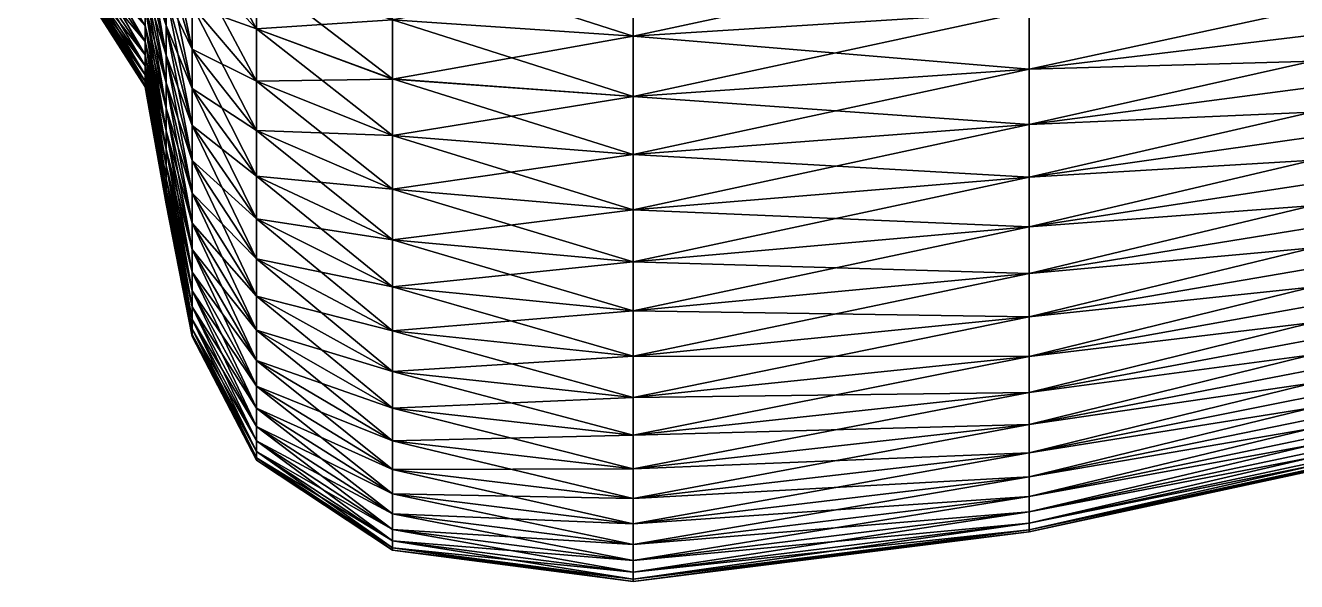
# Model space of a CAD drawing. Header units: millimetres. Extents: x -159343 to -156938, y -78749 to -77939.
# Drawn here: x -157409.03 to -157395.51, y -78071.8 to -78065.89 of the extents above; entities that cross this region are included whole.
import ezdxf

# ---------------------------------------------------------------- set-up
doc = ezdxf.new("R2010")
doc.units = ezdxf.units.MM
doc.header["$LTSCALE"] = 2
doc.header["$MEASUREMENT"] = 0
doc.layers.get('0').update_dxf_attribs({"linetype": 'CONTINUOUS'})

# ---------------------------------------------------------------- blocks, each defined once
blk = doc.blocks.new('Rectangle34354600')
at = {"color": 0}
mesh = blk.add_polyface(dxfattribs=at)
corners = [(-15.161, 21.476, -7.089), (-15.934, 16.026, -7.973), (-15.398, 16.026, -8.413), (-15.611, 21.476, -6.667), (-16.441, 16.026, -7.497), (-16.917, 16.026, -6.989), (-16.033, 21.476, -6.217), (-16.425, 21.476, -5.74), (-17.357, 16.026, -6.453), (-15.219, 27.654, -4.817), (-16.784, 21.476, -5.238), (-17.76, 16.026, -5.891), (-17.109, 21.476, -4.714), (-18.126, 16.026, -5.303), (-17.4, 21.476, -4.171), (-18.453, 16.026, -4.691), (-17.655, 21.476, -3.608), (-18.74, 16.026, -4.057), (-18.985, 16.026, -3.406), (-17.873, 21.476, -3.03), (-18.052, 21.476, -2.44), (-19.186, 16.026, -2.743), (-16.585, 27.654, -2.049), (-18.192, 21.476, -1.839), (-19.343, 16.026, -2.069), (-18.292, 21.476, -1.231), (-19.456, 16.026, -1.385), (-18.353, 21.476, -0.617), (-19.524, 16.026, -0.695), (-18.373, 21.476, 0), (-19.547, 16.026, 0), (-19.524, 16.026, 0.695), (-18.353, 21.476, 0.617), (-18.292, 21.476, 1.231), (-19.456, 16.026, 1.385), (-18.192, 21.476, 1.839), (-19.343, 16.026, 2.069), (-18.052, 21.476, 2.44), (-19.186, 16.026, 2.743), (-17.873, 21.476, 3.03), (-18.985, 16.026, 3.406), (-17.655, 21.476, 3.608), (-18.74, 16.026, 4.057), (-18.453, 16.026, 4.691), (-17.4, 21.476, 4.17), (-17.109, 21.476, 4.714), (-18.126, 16.026, 5.303), (-16.784, 21.476, 5.238), (-17.76, 16.026, 5.891), (-16.425, 21.476, 5.739), (-17.357, 16.026, 6.453), (-16.033, 21.476, 6.217), (-16.917, 16.026, 6.989), (-17.296, 11.992, 7.323), (-16.441, 16.026, 7.497), (-17.757, 11.992, 6.761), (-18.18, 11.992, 6.171), (-15.611, 21.476, 6.667), (-16.798, 11.992, 7.854), (-15.934, 16.026, 7.973), (-15.161, 21.476, 7.089), (-16.267, 11.992, 8.352), (-15.398, 16.026, 8.413)]
mesh.append_faces([[corners[k] for k in face] for face in [(0, 1, 2), (1, 0, 3), (5, 6, 7), (7, 8, 5), (9, 7, 6), (8, 7, 10), (10, 11, 8), (11, 10, 12), (12, 13, 11), (13, 12, 14), (14, 15, 13), (6, 5, 4), (15, 14, 16), (18, 19, 20), (20, 21, 18), (22, 20, 19), (21, 20, 23), (23, 24, 21), (24, 23, 25), (25, 26, 24), (26, 25, 27), (27, 28, 26), (19, 18, 17), (28, 27, 29), (31, 32, 33), (33, 34, 31), (34, 33, 35), (35, 36, 34), (36, 35, 37), (37, 38, 36), (38, 37, 39), (39, 40, 38), (32, 31, 30), (40, 39, 41), (43, 44, 45), (45, 46, 43), (46, 45, 47), (47, 48, 46), (48, 47, 49), (49, 50, 48), (50, 49, 51), (51, 52, 50), (53, 52, 54), (44, 43, 42), (55, 50, 52), (56, 48, 50), (52, 51, 57), (60, 59, 54), (61, 59, 62)]], dxfattribs={"vtx0": -1, "vtx1": -1, "vtx2": -1, "color": 0})
mesh.append_faces([[corners[k] for k in face] for face in [(3, 4, 1), (4, 3, 6), (16, 17, 15), (17, 16, 19), (29, 30, 28), (30, 29, 32), (41, 42, 40), (42, 41, 44), (57, 54, 52), (58, 54, 59), (54, 57, 60)]], dxfattribs={"vtx1": -1, "vtx2": -1, "color": 0})
mesh = blk.add_polyface(dxfattribs=at)
corners = [(-9.64, 16.026, -10.58), (-9.561, 21.476, -9.408), (-10.175, 21.476, -9.348), (-10.33, 16.026, -10.512), (-9.975, 27.654, -7.843), (-10.784, 21.476, -9.247), (-11.013, 16.026, -10.399), (-10.487, 27.654, -7.758), (-11.384, 21.476, -9.107), (-11.687, 16.026, -10.242), (-10.993, 27.654, -7.64), (-11.975, 21.476, -8.928), (-12.351, 16.026, -10.041), (-8.944, 16.026, -10.603), (-8.944, 21.476, -9.429), (-9.46, 27.654, -7.894), (-12.553, 21.476, -8.711), (-13.002, 16.026, -9.795), (-13.635, 16.026, -9.508), (-13.115, 21.476, -8.456), (-13.659, 21.476, -8.165), (-14.247, 16.026, -9.182), (-12.898, 27.654, -6.851), (-14.182, 21.476, -7.839), (-14.835, 16.026, -8.816), (-13.339, 27.654, -6.577), (-14.684, 21.476, -7.48), (-15.398, 16.026, -8.413), (-13.761, 27.654, -6.275), (-15.161, 21.476, -7.089), (-12.441, 27.654, -7.096), (-15.934, 16.026, 7.973), (-15.161, 21.476, 7.089), (-14.684, 21.476, 7.48), (-15.398, 16.026, 8.413), (-14.182, 21.476, 7.839), (-14.835, 16.026, 8.816), (-13.659, 21.476, 8.165), (-14.247, 16.026, 9.182), (-13.115, 21.476, 8.456), (-13.635, 16.026, 9.508), (-13.858, 11.992, 9.961), (-13.002, 16.026, 9.795), (-14.499, 11.992, 9.619), (-15.115, 11.992, 9.235), (-15.705, 11.992, 8.813), (-12.553, 21.476, 8.711), (-12.351, 16.026, 10.041), (-11.975, 21.476, 8.928), (-11.384, 21.476, 9.107), (-11.687, 16.026, 10.242), (-10.784, 21.476, 9.247), (-11.013, 16.026, 10.399), (-10.175, 21.476, 9.348), (-10.33, 16.026, 10.512), (-9.561, 21.476, 9.408), (-9.64, 16.026, 10.58), (-13.195, 11.992, 10.262), (-9.672, 11.992, 11.084), (-8.944, 16.026, 10.603), (-10.395, 11.992, 11.012), (-11.111, 11.992, 10.894), (-11.818, 11.992, 10.729), (-8.944, 21.476, 9.429), (-12.513, 11.992, 10.518)]
mesh.append_faces([[corners[k] for k in face] for face in [(0, 1, 2), (2, 3, 0), (4, 2, 1), (3, 2, 5), (5, 6, 3), (7, 5, 2), (6, 5, 8), (8, 9, 6), (10, 8, 5), (9, 8, 11), (11, 12, 9), (1, 0, 13), (15, 1, 14), (12, 11, 16), (18, 19, 20), (20, 21, 18), (22, 20, 19), (21, 20, 23), (23, 24, 21), (25, 23, 20), (24, 23, 26), (26, 27, 24), (28, 26, 23), (27, 26, 29), (19, 18, 17), (30, 19, 16), (31, 32, 33), (33, 34, 31), (34, 33, 35), (35, 36, 34), (36, 35, 37), (37, 38, 36), (38, 37, 39), (39, 40, 38), (41, 40, 42), (43, 38, 40), (44, 36, 38), (45, 34, 36), (40, 39, 46), (47, 48, 49), (49, 50, 47), (50, 49, 51), (51, 52, 50), (52, 51, 53), (53, 54, 52), (54, 53, 55), (55, 56, 54), (58, 56, 59), (48, 47, 42), (60, 54, 56), (61, 52, 54), (62, 50, 52), (56, 55, 63), (64, 47, 50)]], dxfattribs={"vtx0": -1, "vtx1": -1, "vtx2": -1, "color": 0})
mesh.append_faces([[corners[k] for k in face] for face in [(13, 14, 1), (16, 17, 12), (17, 16, 19), (46, 42, 40), (57, 42, 47), (42, 46, 48), (63, 59, 56)]], dxfattribs={"vtx1": -1, "vtx2": -1, "color": 0})
mesh = blk.add_polyface(dxfattribs=at)
corners = [(-18.62, 9.542, -4.768), (-18.906, 11.992, -4.914), (-19.206, 11.992, -4.251), (-18.286, 9.542, -5.391), (-18.563, 11.992, -5.555), (-16.798, 11.992, -7.854), (-16.441, 16.026, -7.497), (-16.917, 16.026, -6.989), (-17.296, 11.992, -7.323), (-18.453, 16.026, -4.691), (-18.74, 16.026, -4.057), (-18.126, 16.026, -5.303), (-18.18, 11.992, -6.171), (-17.76, 16.026, -5.891), (-17.757, 11.992, -6.761), (-17.357, 16.026, -6.453), (-19.708, 9.542, -0.703), (-20.028, 11.992, -0.728), (-20.052, 11.992, 0), (-19.362, 9.542, -2.794), (-19.674, 11.992, -2.874), (-19.838, 11.992, -2.167), (-19.522, 9.542, -2.104), (-19.957, 11.992, -1.451), (-19.638, 9.542, -1.406), (-18.985, 16.026, -3.406), (-19.463, 11.992, -3.569), (-19.524, 16.026, -0.695), (-19.547, 16.026, 0), (-19.456, 16.026, -1.385), (-19.343, 16.026, -2.069), (-19.186, 16.026, -2.743), (-19.158, 9.542, 3.47), (-19.463, 11.992, 3.569), (-19.206, 11.992, 4.251), (-19.638, 9.542, 1.406), (-19.957, 11.992, 1.451), (-19.838, 11.992, 2.167), (-19.522, 9.542, 2.104), (-19.674, 11.992, 2.874), (-19.362, 9.542, 2.794), (-19.524, 16.026, 0.695), (-20.028, 11.992, 0.728), (-18.985, 16.026, 3.406), (-18.74, 16.026, 4.057), (-19.186, 16.026, 2.743), (-19.343, 16.026, 2.069), (-19.456, 16.026, 1.385), (-18.911, 9.542, 4.128), (-18.906, 11.992, 4.914), (-17.052, 9.542, 7.114), (-17.296, 11.992, 7.323), (-16.798, 11.992, 7.854), (-18.62, 9.542, 4.768), (-18.563, 11.992, 5.555), (-18.286, 9.542, 5.391), (-18.18, 11.992, 6.171), (-17.912, 9.542, 5.992), (-17.757, 11.992, 6.761), (-17.5, 9.542, 6.568), (-18.453, 16.026, 4.691), (-16.441, 16.026, 7.497), (-16.917, 16.026, 6.989), (-17.357, 16.026, 6.453), (-18.126, 16.026, 5.303), (-17.76, 16.026, 5.891)]
mesh.append_faces([[corners[k] for k in face] for face in [(1, 9, 10), (4, 11, 9), (12, 13, 11), (14, 15, 13), (8, 7, 15), (17, 27, 28), (23, 29, 27), (21, 30, 29), (20, 31, 30), (26, 25, 31), (33, 43, 44), (39, 45, 43), (37, 46, 45), (36, 47, 46), (42, 41, 47), (54, 64, 65), (49, 60, 64)]], dxfattribs={"vtx0": -1, "vtx1": -1, "vtx2": -1, "color": 0})
mesh.append_faces([[corners[k] for k in face] for face in [(0, 1, 2), (3, 4, 1), (7, 8, 5), (9, 1, 4), (11, 4, 12), (13, 12, 14), (15, 14, 8), (16, 17, 18), (19, 20, 21), (22, 21, 23), (24, 23, 17), (25, 26, 2), (27, 17, 23), (29, 23, 21), (30, 21, 20), (31, 20, 26), (32, 33, 34), (35, 36, 37), (38, 37, 39), (40, 39, 33), (41, 42, 18), (43, 33, 39), (45, 39, 37), (46, 37, 36), (47, 36, 42), (50, 51, 52), (53, 49, 54), (55, 54, 56), (57, 56, 58), (59, 58, 51), (60, 49, 34), (62, 51, 58), (63, 58, 56), (65, 56, 54), (64, 54, 49)]], dxfattribs={"vtx0": -1, "vtx2": -1, "color": 0})
mesh.append_faces([[corners[k] for k in face] for face in [(5, 6, 7), (2, 10, 25), (18, 28, 41), (34, 44, 60)]], dxfattribs={"vtx1": -1, "vtx2": -1, "color": 0})
mesh.append_faces([[corners[k] for k in face] for face in [(10, 2, 1), (28, 18, 17), (44, 34, 33), (48, 34, 49), (61, 52, 51)]], dxfattribs={"vtx2": -1, "color": 0})
mesh = blk.add_polyface(dxfattribs=at)
corners = [(-13.302, 8.157, -8.856), (-13.713, 9.542, -9.676), (-14.335, 9.542, -9.342), (-13.872, 8.157, -8.549), (-14.936, 9.542, -8.968), (-14.426, 8.157, -8.204), (-15.512, 9.542, -8.556), (-14.957, 8.157, -7.824), (-16.059, 9.542, -8.108), (-13.858, 11.992, -9.961), (-13.072, 9.542, -9.966), (-13.195, 11.992, -10.262), (-16.798, 11.992, -7.854), (-16.572, 9.542, -7.628), (-16.267, 11.992, -8.352), (-14.499, 11.992, -9.619), (-15.459, 8.157, -7.415), (-15.115, 11.992, -9.235), (-15.705, 11.992, -8.813), (-12.722, 8.157, -9.12), (-13.002, 16.026, -9.795), (-13.635, 16.026, -9.508), (-15.934, 16.026, -7.973), (-16.441, 16.026, -7.497), (-15.398, 16.026, -8.413), (-14.835, 16.026, -8.816), (-14.247, 16.026, -9.182), (-15.925, 8.157, -6.98), (-17.052, 9.542, -7.114), (-16.572, 9.542, 7.628), (-15.925, 8.157, 6.98), (-16.359, 8.157, 6.514), (-15.459, 8.157, 7.415), (-16.059, 9.542, 8.108), (-15.512, 9.542, 8.556), (-14.957, 8.157, 7.824), (-14.936, 9.542, 8.968), (-14.426, 8.157, 8.204), (-14.335, 9.542, 9.342), (-13.872, 8.157, 8.549), (-13.713, 9.542, 9.676), (-13.302, 8.157, 8.856), (-16.267, 11.992, 8.352), (-16.798, 11.992, 7.854), (-13.195, 11.992, 10.262), (-13.072, 9.542, 9.966), (-13.858, 11.992, 9.961), (-15.705, 11.992, 8.813), (-15.115, 11.992, 9.235), (-14.499, 11.992, 9.619), (-15.934, 16.026, 7.973), (-13.002, 16.026, 9.795), (-13.635, 16.026, 9.508), (-14.247, 16.026, 9.182), (-14.835, 16.026, 8.816), (-15.398, 16.026, 8.413)]
mesh.append_faces([[corners[k] for k in face] for face in [(0, 1, 2), (3, 2, 4), (5, 4, 6), (7, 6, 8), (9, 1, 10), (15, 2, 1), (16, 8, 13), (17, 4, 2), (18, 6, 4), (14, 8, 6), (14, 22, 23), (18, 24, 22), (17, 25, 24), (15, 26, 25), (9, 21, 26), (32, 33, 34), (34, 35, 32), (35, 34, 36), (36, 37, 35), (37, 36, 38), (38, 39, 37), (39, 38, 40), (40, 41, 39), (42, 33, 29), (47, 34, 33), (41, 40, 45), (48, 36, 34), (49, 38, 36), (33, 32, 30), (46, 40, 38)]], dxfattribs={"vtx0": -1, "vtx1": -1, "vtx2": -1, "color": 0})
mesh.append_faces([[corners[k] for k in face] for face in [(8, 14, 12), (1, 9, 15), (2, 15, 17), (4, 17, 18), (6, 18, 14), (21, 9, 11), (22, 14, 18), (24, 18, 17), (25, 17, 15), (26, 15, 9), (40, 46, 44), (33, 42, 47), (34, 47, 48), (36, 48, 49), (38, 49, 46), (50, 42, 43), (52, 46, 49), (53, 49, 48), (54, 48, 47), (55, 47, 42)]], dxfattribs={"vtx0": -1, "vtx2": -1, "color": 0})
mesh.append_faces([[corners[k] for k in face] for face in [(12, 13, 8), (19, 10, 1), (11, 20, 21), (27, 13, 28), (29, 30, 31), (44, 45, 40), (30, 29, 33)]], dxfattribs={"vtx1": -1, "vtx2": -1, "color": 0})
mesh.append_faces([[corners[k] for k in face] for face in [(10, 11, 9), (23, 12, 14), (29, 43, 42), (51, 44, 46)]], dxfattribs={"vtx2": -1, "color": 0})
mesh = blk.add_polyface(dxfattribs=at)
corners = [(-16.359, 8.157, -6.514), (-17.052, 9.542, -7.114), (-17.5, 9.542, -6.568), (-16.768, 8.157, -6.013), (-17.912, 9.542, -5.992), (-17.148, 8.157, -5.481), (-18.286, 9.542, -5.391), (-17.493, 8.157, -4.928), (-18.62, 9.542, -4.768), (-17.296, 11.992, -7.323), (-16.572, 9.542, -7.628), (-16.798, 11.992, -7.854), (-19.206, 11.992, -4.251), (-18.911, 9.542, -4.128), (-17.757, 11.992, -6.761), (-17.8, 8.157, -4.357), (-18.18, 11.992, -6.171), (-18.563, 11.992, -5.555), (-18.906, 11.992, -4.914), (-18.288, 8.157, -3.181), (-19.158, 9.542, -3.47), (-19.362, 9.542, -2.794), (-18.474, 8.157, -2.561), (-19.522, 9.542, -2.104), (-18.621, 8.157, -1.925), (-19.638, 9.542, -1.406), (-18.728, 8.157, -1.281), (-19.708, 9.542, -0.703), (-19.463, 11.992, -3.569), (-20.052, 11.992, 0), (-19.732, 9.542, 0), (-19.674, 11.992, -2.874), (-18.794, 8.157, -0.637), (-19.838, 11.992, -2.167), (-19.957, 11.992, -1.451), (-18.064, 8.157, -3.778), (-20.028, 11.992, -0.728), (-18.794, 8.157, 0.637), (-19.708, 9.542, 0.703), (-19.638, 9.542, 1.406), (-18.728, 8.157, 1.281), (-19.522, 9.542, 2.104), (-18.621, 8.157, 1.925), (-19.362, 9.542, 2.794), (-18.474, 8.157, 2.561), (-19.158, 9.542, 3.47), (-18.288, 8.157, 3.181), (-20.028, 11.992, 0.728), (-19.206, 11.992, 4.251), (-18.911, 9.542, 4.128), (-19.957, 11.992, 1.451), (-19.838, 11.992, 2.167), (-19.674, 11.992, 2.874), (-18.816, 8.157, 0), (-19.463, 11.992, 3.569), (-17.8, 8.157, 4.357), (-18.62, 9.542, 4.768), (-18.286, 9.542, 5.391), (-17.493, 8.157, 4.928), (-17.912, 9.542, 5.992), (-17.148, 8.157, 5.482), (-17.5, 9.542, 6.568), (-16.768, 8.157, 6.013), (-17.052, 9.542, 7.114), (-16.359, 8.157, 6.514), (-18.906, 11.992, 4.914), (-16.798, 11.992, 7.854), (-16.572, 9.542, 7.628), (-18.563, 11.992, 5.555), (-18.18, 11.992, 6.171), (-17.757, 11.992, 6.761), (-18.064, 8.157, 3.778), (-17.296, 11.992, 7.323)]
mesh.append_faces([[corners[k] for k in face] for face in [(0, 1, 2), (3, 2, 4), (5, 4, 6), (7, 6, 8), (9, 1, 10), (14, 2, 1), (15, 8, 13), (16, 4, 2), (17, 6, 4), (18, 8, 6), (19, 20, 21), (22, 21, 23), (24, 23, 25), (26, 25, 27), (28, 20, 13), (31, 21, 20), (32, 27, 30), (33, 23, 21), (34, 25, 23), (36, 27, 25), (37, 38, 39), (40, 39, 41), (42, 41, 43), (44, 43, 45), (45, 46, 44), (47, 38, 30), (50, 39, 38), (46, 45, 49), (51, 41, 39), (52, 43, 41), (54, 45, 43), (55, 56, 57), (57, 58, 55), (58, 57, 59), (59, 60, 58), (60, 59, 61), (61, 62, 60), (62, 61, 63), (63, 64, 62), (65, 56, 49), (68, 57, 56), (64, 63, 67), (69, 59, 57), (70, 61, 59), (72, 63, 61)]], dxfattribs={"vtx0": -1, "vtx1": -1, "vtx2": -1, "color": 0})
mesh.append_faces([[corners[k] for k in face] for face in [(1, 9, 14), (2, 14, 16), (4, 16, 17), (20, 28, 31), (38, 47, 50)]], dxfattribs={"vtx0": -1, "vtx2": -1, "color": 0})
mesh.append_faces([[corners[k] for k in face] for face in [(12, 13, 8), (29, 30, 27), (35, 13, 20), (48, 49, 45), (53, 30, 38), (66, 67, 63), (71, 49, 56)]], dxfattribs={"vtx1": -1, "vtx2": -1, "color": 0})
mesh.append_faces([[corners[k] for k in face] for face in [(10, 11, 9), (13, 12, 28), (30, 29, 47)]], dxfattribs={"vtx2": -1, "color": 0})
mesh = blk.add_polyface(dxfattribs=at)
corners = [(-17.5, 9.542, -6.568), (-16.768, 8.157, -6.013), (-16.359, 8.157, -6.514), (-17.912, 9.542, -5.992), (-17.148, 8.157, -5.481), (-16.099, 7.5, -4.78), (-17.493, 8.157, -4.928), (-18.286, 9.542, -5.391), (-16.403, 7.5, -4.293), (-17.8, 8.157, -4.357), (-16.673, 7.5, -3.795), (-18.62, 9.542, -4.768), (-18.911, 9.542, -4.128), (-18.064, 8.157, -3.778), (-16.901, 7.5, -3.296), (-17.093, 7.5, -2.781), (-18.288, 8.157, -3.181), (-18.474, 8.157, -2.561), (-17.254, 7.5, -2.238), (-19.362, 9.542, -2.794), (-15.949, 7.234, -1.89), (-17.383, 7.5, -1.679), (-18.621, 8.157, -1.925), (-19.522, 9.542, -2.104), (-16.058, 7.234, -1.415), (-17.478, 7.5, -1.112), (-18.728, 8.157, -1.281), (-19.638, 9.542, -1.406), (-16.139, 7.234, -0.934), (-17.537, 7.5, -0.549), (-18.794, 8.157, -0.637), (-19.708, 9.542, -0.703), (-19.732, 9.542, 0), (-18.816, 8.157, 0), (-17.557, 7.5, 0), (-16.189, 7.234, -0.459), (-19.158, 9.542, -3.47), (-16.189, 7.234, 0.459), (-17.537, 7.5, 0.549), (-17.478, 7.5, 1.112), (-18.794, 8.157, 0.637), (-18.728, 8.157, 1.281), (-19.638, 9.542, 1.406), (-16.139, 7.234, 0.934), (-17.383, 7.5, 1.679), (-18.621, 8.157, 1.925), (-19.522, 9.542, 2.104), (-16.058, 7.234, 1.415), (-17.254, 7.5, 2.238), (-18.474, 8.157, 2.561), (-19.362, 9.542, 2.794), (-15.949, 7.234, 1.89), (-17.093, 7.5, 2.781), (-18.288, 8.157, 3.181), (-18.911, 9.542, 4.128), (-18.064, 8.157, 3.778), (-16.206, 7.234, 0), (-16.901, 7.5, 3.296), (-19.708, 9.542, 0.703), (-16.673, 7.5, 3.795), (-17.8, 8.157, 4.357), (-17.493, 8.157, 4.928), (-16.403, 7.5, 4.293), (-17.148, 8.157, 5.482), (-18.62, 9.542, 4.768)]
mesh.append_faces([[corners[k] for k in face] for face in [(0, 1, 2), (3, 4, 1), (5, 4, 6), (7, 6, 4), (8, 6, 9), (9, 10, 8), (11, 9, 6), (10, 9, 13), (15, 16, 17), (17, 18, 15), (19, 17, 16), (20, 18, 21), (18, 17, 22), (22, 21, 18), (23, 22, 17), (24, 21, 25), (21, 22, 26), (26, 25, 21), (27, 26, 22), (28, 25, 29), (25, 26, 30), (30, 29, 25), (31, 30, 26), (29, 30, 33), (16, 15, 14), (35, 29, 34), (36, 16, 13), (37, 38, 39), (38, 40, 41), (41, 39, 38), (42, 41, 40), (43, 39, 44), (39, 41, 45), (45, 44, 39), (46, 45, 41), (47, 44, 48), (44, 45, 49), (49, 48, 44), (50, 49, 45), (51, 48, 52), (48, 49, 53), (53, 52, 48), (52, 53, 55), (40, 38, 34), (58, 40, 33), (59, 60, 61), (61, 62, 59), (62, 61, 63), (60, 59, 57), (64, 60, 55)]], dxfattribs={"vtx0": -1, "vtx1": -1, "vtx2": -1, "color": 0})
mesh.append_faces([[corners[k] for k in face] for face in [(12, 13, 9), (13, 14, 10), (32, 33, 30), (33, 34, 29), (14, 13, 16), (54, 55, 53), (56, 34, 38), (55, 57, 52), (34, 33, 40), (57, 55, 60)]], dxfattribs={"vtx1": -1, "vtx2": -1, "color": 0})
mesh = blk.add_polyface(dxfattribs=at)
corners = [(-16.059, 9.542, -8.108), (-15.459, 8.157, -7.415), (-14.957, 8.157, -7.824), (-16.572, 9.542, -7.628), (-15.925, 8.157, -6.98), (-15.408, 7.5, -5.688), (-16.359, 8.157, -6.514), (-16.768, 8.157, -6.013), (-15.765, 7.5, -5.248), (-14.692, 7.234, -4.427), (-16.099, 7.5, -4.78), (-17.148, 8.157, -5.481), (-14.975, 7.234, -4.03), (-16.403, 7.5, -4.293), (-15.234, 7.234, -3.616), (-17.493, 8.157, -4.928), (-16.673, 7.5, -3.795), (-15.462, 7.234, -3.196), (-15.034, 7.5, -6.09), (-16.901, 7.5, -3.296), (-15.654, 7.234, -2.779), (-17.052, 9.542, -7.114), (-14.689, 7.021, -1.963), (-15.813, 7.234, -2.349), (-15.949, 7.234, -1.89), (-17.093, 7.5, -2.781), (-17.254, 7.5, -2.238), (-14.803, 7.021, -1.58), (-16.058, 7.234, -1.415), (-17.383, 7.5, -1.679), (-14.894, 7.021, -1.184), (-16.139, 7.234, -0.934), (-17.478, 7.5, -1.112), (-14.961, 7.021, -0.782), (-16.189, 7.234, -0.459), (-15.003, 7.021, -0.385), (-17.537, 7.5, -0.549), (-17.557, 7.5, 0), (-16.206, 7.234, 0), (-15.017, 7.021, 0), (-15.003, 7.021, 0.385), (-16.189, 7.234, 0.459), (-16.139, 7.234, 0.934), (-17.478, 7.5, 1.112), (-14.961, 7.021, 0.782), (-16.058, 7.234, 1.415), (-17.383, 7.5, 1.679), (-14.894, 7.021, 1.184), (-15.949, 7.234, 1.89), (-17.254, 7.5, 2.238), (-14.803, 7.021, 1.58), (-15.813, 7.234, 2.349), (-17.093, 7.5, 2.781), (-17.537, 7.5, 0.549), (-16.901, 7.5, 3.296), (-15.654, 7.234, 2.779), (-14.689, 7.021, 1.963), (-15.462, 7.234, 3.196), (-16.673, 7.5, 3.795), (-16.403, 7.5, 4.293), (-15.234, 7.234, 3.616), (-16.099, 7.5, 4.78), (-14.975, 7.234, 4.03), (-17.148, 8.157, 5.482), (-15.765, 7.5, 5.248), (-16.768, 8.157, 6.013), (-16.359, 8.157, 6.514), (-15.408, 7.5, 5.688), (-15.925, 8.157, 6.98), (-15.034, 7.5, 6.09), (-15.459, 8.157, 7.415)]
mesh.append_faces([[corners[k] for k in face] for face in [(0, 1, 2), (5, 6, 7), (7, 8, 5), (9, 8, 10), (8, 7, 11), (11, 10, 8), (12, 10, 13), (13, 14, 12), (15, 13, 10), (14, 13, 16), (16, 17, 14), (6, 5, 18), (17, 16, 19), (21, 6, 4), (22, 23, 24), (23, 25, 26), (26, 24, 23), (27, 24, 28), (29, 28, 24), (30, 28, 31), (32, 31, 28), (33, 31, 34), (34, 35, 33), (36, 34, 31), (25, 23, 20), (35, 34, 38), (40, 41, 42), (43, 42, 41), (44, 42, 45), (46, 45, 42), (47, 45, 48), (49, 48, 45), (50, 48, 51), (52, 51, 48), (41, 40, 39), (53, 41, 38), (51, 52, 54), (56, 51, 55), (57, 58, 59), (59, 60, 57), (60, 59, 61), (61, 62, 60), (63, 61, 59), (62, 61, 64), (61, 63, 65), (65, 64, 61), (64, 65, 66), (66, 67, 64), (58, 57, 55), (67, 66, 68)]], dxfattribs={"vtx0": -1, "vtx1": -1, "vtx2": -1, "color": 0})
mesh.append_faces([[corners[k] for k in face] for face in [(3, 4, 1), (18, 4, 6), (19, 20, 17), (20, 19, 25), (37, 38, 34), (38, 39, 35), (39, 38, 41), (54, 55, 51), (55, 54, 58), (68, 69, 67), (69, 68, 70)]], dxfattribs={"vtx1": -1, "vtx2": -1, "color": 0})
mesh = blk.add_polyface(dxfattribs=at)
corners = [(-14.335, 9.542, -9.342), (-13.872, 8.157, -8.549), (-13.302, 8.157, -8.856), (-13.238, 7.5, -7.459), (-14.426, 8.157, -8.204), (-13.725, 7.5, -7.154), (-14.936, 9.542, -8.968), (-14.957, 8.157, -7.824), (-14.192, 7.5, -6.821), (-15.512, 9.542, -8.556), (-13.371, 7.234, -5.748), (-14.632, 7.5, -6.464), (-13.743, 7.234, -5.447), (-15.459, 8.157, -7.415), (-15.925, 8.157, -6.98), (-15.034, 7.5, -6.09), (-14.079, 7.234, -5.135), (-13.501, 7.021, -4.012), (-14.392, 7.234, -4.798), (-14.692, 7.234, -4.427), (-15.408, 7.5, -5.688), (-15.765, 7.5, -5.248), (-13.752, 7.021, -3.702), (-14.975, 7.234, -4.03), (-16.099, 7.5, -4.78), (-13.988, 7.021, -3.37), (-15.234, 7.234, -3.616), (-14.204, 7.021, -3.026), (-15.462, 7.234, -3.196), (-13.239, 7.021, -4.294), (-15.654, 7.234, -2.779), (-14.555, 7.021, -2.324), (-14.395, 7.021, -2.674), (-16.139, 7.234, -0.934), (-14.961, 7.021, -0.782), (-14.894, 7.021, -1.184), (-15.813, 7.234, -2.349), (-16.139, 7.234, 0.934), (-14.961, 7.021, 0.782), (-15.003, 7.021, 0.385), (-16.058, 7.234, 1.415), (-14.894, 7.021, 1.184), (-15.949, 7.234, 1.89), (-14.803, 7.021, 1.58), (-15.813, 7.234, 2.349), (-14.689, 7.021, 1.963), (-15.654, 7.234, 2.779), (-14.555, 7.021, 2.324), (-14.395, 7.021, 2.674), (-15.462, 7.234, 3.196), (-15.234, 7.234, 3.616), (-14.204, 7.021, 3.026), (-14.975, 7.234, 4.03), (-13.988, 7.021, 3.37), (-14.692, 7.234, 4.427), (-13.752, 7.021, 3.702), (-15.765, 7.5, 5.248), (-14.392, 7.234, 4.798), (-13.501, 7.021, 4.012), (-15.408, 7.5, 5.688), (-15.034, 7.5, 6.09), (-14.079, 7.234, 5.135), (-13.743, 7.234, 5.447), (-14.632, 7.5, 6.464), (-14.192, 7.5, 6.821), (-13.371, 7.234, 5.748), (-15.459, 8.157, 7.415), (-14.957, 8.157, 7.824), (-13.725, 7.5, 7.154), (-14.426, 8.157, 8.204), (-13.872, 8.157, 8.549)]
mesh.append_faces([[corners[k] for k in face] for face in [(0, 1, 2), (3, 1, 4), (4, 5, 3), (6, 4, 1), (5, 4, 7), (7, 8, 5), (9, 7, 4), (10, 8, 11), (11, 12, 10), (8, 7, 13), (13, 11, 8), (11, 13, 14), (12, 11, 15), (17, 18, 19), (18, 20, 21), (21, 19, 18), (22, 19, 23), (24, 23, 19), (25, 23, 26), (27, 26, 28), (20, 18, 16), (32, 28, 30), (33, 34, 35), (37, 38, 39), (40, 41, 38), (42, 43, 41), (44, 45, 43), (48, 49, 50), (50, 51, 48), (51, 50, 52), (52, 53, 51), (53, 52, 54), (54, 55, 53), (56, 54, 52), (55, 54, 57), (57, 58, 55), (54, 56, 59), (59, 57, 54), (49, 48, 47), (57, 59, 60), (58, 57, 61), (62, 63, 64), (64, 65, 62), (63, 66, 67), (67, 64, 63), (65, 64, 68), (64, 67, 69), (69, 68, 64), (68, 69, 70), (63, 62, 61), (66, 63, 60)]], dxfattribs={"vtx0": -1, "vtx1": -1, "vtx2": -1, "color": 0})
mesh.append_faces([[corners[k] for k in face] for face in [(14, 15, 11), (15, 16, 12), (29, 16, 18), (16, 15, 20), (30, 31, 32), (31, 30, 36), (46, 47, 45), (47, 46, 49), (60, 61, 57), (61, 60, 63)]], dxfattribs={"vtx1": -1, "vtx2": -1, "color": 0})
mesh = blk.add_polyface(dxfattribs=at)
corners = [(-14.692, 7.234, -4.427), (-13.752, 7.021, -3.702), (-13.501, 7.021, -4.012), (-14.975, 7.234, -4.03), (-13.988, 7.021, -3.37), (-15.234, 7.234, -3.616), (-14.204, 7.021, -3.026), (-15.462, 7.234, -3.196), (-14.395, 7.021, -2.674), (-13.696, 6.525, -2.344), (-14.555, 7.021, -2.324), (-13.839, 6.525, -2.027), (-14.392, 7.234, -4.798), (-13.239, 7.021, -4.294), (-13.532, 6.525, -2.649), (-13.349, 6.525, -2.943), (-13.49, 5.801, -1.883), (-13.961, 6.525, -1.702), (-13.855, 5.801, -0.336), (-14.231, 6.525, -0.347), (-14.242, 6.525, 0), (-13.61, 5.801, -1.568), (-14.062, 6.525, -1.371), (-14.14, 6.525, -1.034), (-13.777, 5.801, -0.961), (-13.705, 5.801, -1.264), (-14.197, 6.525, -0.692), (-13.826, 5.801, -0.655), (-15.949, 7.234, -1.89), (-14.803, 7.021, -1.58), (-14.689, 7.021, -1.963), (-16.058, 7.234, -1.415), (-14.894, 7.021, -1.184), (-15.003, 7.021, -0.385), (-15.017, 7.021, 0), (-15.813, 7.234, -2.349), (-14.961, 7.021, -0.782), (-13.864, 5.801, 0), (-14.231, 6.525, 0.347), (-13.61, 5.801, 1.568), (-13.961, 6.525, 1.702), (-13.839, 6.525, 2.027), (-14.197, 6.525, 0.692), (-13.826, 5.801, 0.655), (-13.855, 5.801, 0.336), (-14.14, 6.525, 1.034), (-13.777, 5.801, 0.961), (-14.062, 6.525, 1.371), (-13.705, 5.801, 1.264), (-15.003, 7.021, 0.385), (-14.689, 7.021, 1.963), (-14.555, 7.021, 2.324), (-14.803, 7.021, 1.58), (-14.894, 7.021, 1.184), (-14.961, 7.021, 0.782), (-14.395, 7.021, 2.674), (-13.696, 6.525, 2.344), (-13.532, 6.525, 2.649), (-14.204, 7.021, 3.026), (-13.988, 7.021, 3.37)]
mesh.append_faces([[corners[k] for k in face] for face in [(0, 1, 2), (3, 4, 1), (5, 6, 4), (7, 8, 6), (9, 8, 10), (12, 2, 13), (14, 6, 8), (15, 4, 6), (23, 24, 25), (26, 27, 24), (19, 18, 27), (28, 29, 30), (31, 32, 29), (19, 33, 34), (35, 30, 10), (26, 36, 33), (23, 32, 36), (22, 29, 32), (17, 30, 29), (42, 43, 44), (45, 46, 43), (47, 48, 46), (40, 39, 48), (40, 50, 51), (47, 52, 50), (45, 53, 52), (42, 54, 53), (38, 49, 54), (57, 58, 59), (56, 55, 58)]], dxfattribs={"vtx0": -1, "vtx1": -1, "vtx2": -1, "color": 0})
mesh.append_faces([[corners[k] for k in face] for face in [(8, 9, 14), (18, 19, 20), (21, 17, 22), (25, 22, 23), (24, 23, 26), (27, 26, 19), (30, 17, 11), (33, 19, 26), (36, 26, 23), (32, 23, 22), (29, 22, 17), (39, 40, 41), (44, 38, 42), (43, 42, 45), (46, 45, 47), (48, 47, 40), (49, 38, 20), (50, 40, 47), (52, 47, 45), (53, 45, 42), (54, 42, 38), (55, 56, 41), (58, 57, 56)]], dxfattribs={"vtx0": -1, "vtx2": -1, "color": 0})
mesh.append_faces([[corners[k] for k in face] for face in [(11, 10, 30), (20, 34, 49), (41, 51, 55)]], dxfattribs={"vtx1": -1, "vtx2": -1, "color": 0})
mesh.append_faces([[corners[k] for k in face] for face in [(10, 11, 9), (16, 11, 17), (34, 20, 19), (37, 20, 38), (51, 41, 40)]], dxfattribs={"vtx2": -1, "color": 0})

msp = doc.modelspace()

# ---------------------------------------------------------------- block references
at = {"color": 0, "extrusion": (-1.19209e-07, 1.78814e-07, 1), "xscale": 1.043634057046305, "yscale": -1.043634176254289, "zscale": -1.043634057044983, "rotation": 89.99990938672221}
msp.add_blockref('Rectangle34354600', (-157415.084, -78050.87, -4356.623), dxfattribs=at)

doc.saveas('drawing.dxf')
